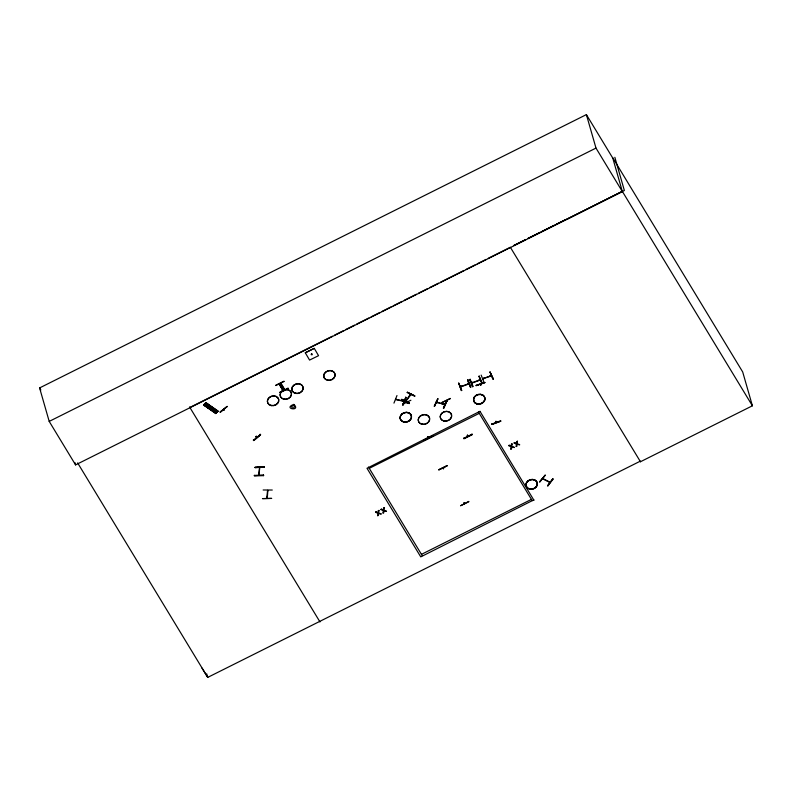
<?xml version="1.0" encoding="UTF-8"?>
<svg xmlns="http://www.w3.org/2000/svg" width="792" height="792" viewBox="0 0 792 792"><rect width="100%" height="100%" fill="white"/><g stroke="black" fill="none" stroke-linecap="round" stroke-linejoin="round"><path stroke-width="1.19" d="M263.548 475.636L254.39 475.913L254.351 475.289M271.607 498.386L262.449 498.604L271.616 498.425M406.959 402.742L406.613 402.346M463.993 502.702L464.538 503.791M467.27 435.828L467.706 436.392L467.211 435.303M255.064 467.666L264.261 466.973L254.994 467.359M259.479 467.627L258.806 475.349L259.806 467.537M263.558 475.675L263.508 474.962M267.795 491.089L267.538 490.387L266.825 497.96M267.854 490.377L267.3 498.069L267.201 496.901M272.28 490.03L263.142 489.991M401.792 399.277L401.613 399.861L409.197 403.603L409.405 402.94M376.16 511.711L378.13 512.84L378.259 510.662M381.516 509.028L383.486 510.167L383.615 507.979M509.296 445.153L511.276 446.292L511.394 444.104M514.652 442.481L516.622 443.609L516.75 441.431M377.655 515.533L378.398 515.483L378.526 513.266M383.011 512.86L383.754 512.81L383.882 510.592M510.8 448.985L511.543 448.925L511.672 446.718M516.146 446.312L516.899 446.252L517.028 444.035M381.091 513.82L378.725 513.028L378.923 510.325M386.447 511.147L384.07 510.355L384.268 507.652M514.226 447.272L511.86 446.48L512.058 443.777M519.582 444.589L517.216 443.807L517.414 441.104M377.735 515.81L377.942 513.067M383.09 513.137L383.298 510.394M510.88 449.262L511.087 446.52M516.226 446.589L516.433 443.847M550.232 482.288L542.688 478.497M410.434 394.693L410.424 395.307L410.078 394.614M410.573 395.188L410.86 394.06M223.661 409.454L224.245 409.692M224.522 409.791L223.968 409.306M255.935 436.531L256.895 437.095M256.954 437.263L256.192 436.243M461.192 386.803L461.142 386.06M471.656 382.892L480.289 379.744L480.14 379.249M472.527 382.19L472.408 382.536M479.358 379.536L479.635 380.289L479.308 379.714M482.675 378.774L483.744 378.675L482.783 379.022M483.734 378.715L483.546 378.071M491.495 375.834L490.604 376.22L490.327 375.596M255.054 467.557L264.221 467.28M279.447 383.863L283.457 390.238M283.071 390.733L279.15 384.011L283.081 390.743M458.746 383.08L461.281 390.634L461.687 390.179M473.062 386.308L469.775 379.615L470.171 379.18M470.27 379.447L472.695 386.714M481.16 375.101L484.041 382.477M393.951 403.118L396.98 395.545M395.673 398.742L395.604 399.584L403.96 401.366M403.346 401.277L403.375 400.366M403.306 401.217L403.257 400.425M402.613 404.762L403.178 405.138L406.207 397.525L405.652 397.158M434.273 406.207L437.917 398.742L434.303 406.177M434.669 406.237L437.827 398.673M444.084 404.504L444.005 403.653M444.688 404.643L436.342 401.93M443.847 408.355L447.015 400.782L443.372 408.256L446.52 400.445L446.203 401.049M205.227 403.435L217.404 411.929L205.346 403.138L217.562 411.682L217.929 411.236L215.711 413.602L203.663 404.811L205.95 402.702L218.127 411.206L205.712 402.623M216.127 413.196L204.267 404.375L216.434 412.889L216.028 413.295L203.544 405.098M217.394 411.929L205.375 403.187M491.327 375.943L482.843 378.675M406.039 400.168L405.613 401.217L410.603 393.921M406.336 400.811L406.306 400.307M410.325 394.96L410.939 394.703M407.326 402.841L406.94 402.277M446.193 400.99L446.896 401.485L446.54 400.821M428.125 437.115L428.482 437.788M428.442 437.719L427.947 436.62M468.032 436.323L467.676 435.659M464.132 503.128L464.825 503.474M464.825 503.653L464.092 503.059M204.059 404.494L216.434 412.889M205.672 402.989L217.85 411.484M480.982 384.892L480.328 384.358L480.883 384.655M496.079 422.443L495.96 421.195M496.376 422.334L496.129 421.631L496.346 422.265M407.335 392.228L414.949 395.97L407.355 392.208M405.831 401.415L410.949 394.614M405.92 401.336L405.95 400.623M539.56 481.823L545.223 475.19L539.857 481.744M539.867 481.942L545.144 475.111M549.311 482.249L549.292 481.516M552.677 478.705L553.182 479.2L547.519 485.823L552.737 478.754M446.163 400.881L446.51 401.277M281.507 386.902L281.784 387.367M282.487 387.11L282.081 386.437M214.602 412.444L216.681 410.365M496.089 421.621L495.921 422.334M468.636 383.08L468.904 383.605L460.36 386.734L460.221 386.239M490.436 375.893L491.258 375.101M220.028 411.949L227.205 406.464L220.295 412.157M227.136 406.375L220.364 412.246M256.034 436.877L256.331 436.243M253.757 440.55L260.588 434.758L253.747 440.54L253.331 439.976M407.118 392.505L414.701 396.238M460.38 386.694L460.281 386.13M468.923 383.932L460.37 387.011M436.481 402.415L436.461 401.871M550.054 482.526L542.589 478.804M640.075 461.281L640.381 461.785L752.4 405.791L742.698 371.963L612.592 157.479L622.363 191.585L75.577 464.894L49.203 421.403L39.6 387.932L586.387 114.612L612.77 158.103M49.203 421.403L595.99 148.094L586.387 114.612M189.872 407.444L332.432 336.194M334.64 335.085L343.481 330.67M345.688 329.561L354.529 325.146M356.737 324.037L368.894 317.958M371.102 316.859L379.942 312.434M382.16 311.335L391 306.91M393.208 305.811L402.049 301.386M404.257 300.287L416.414 294.208M418.622 293.109L427.462 288.684M429.68 287.585L438.52 283.16M440.728 282.061L463.934 270.458M466.142 269.349L474.982 264.934M477.2 263.825L486.041 259.41M488.248 258.301L510.345 247.252L640.461 461.746L640.154 461.241L207.732 677.388L202 668.092M539.976 232.442L527.908 238.481L624.363 190.496L614.849 157.301M542.173 231.343L554.251 225.314M556.439 224.215L565.221 219.829M293.782 404.375C282.388 408.702 301.128 411.751 294 404.455M468.171 383.793L468.032 383.298M533.828 499.871L420.75 556.875L366.993 468.27L480.081 411.266M375.527 512.018L376.24 511.988M378.338 510.939L379.002 510.602M380.883 509.345L381.595 509.315M383.694 508.266L384.348 507.929M508.672 445.47L509.385 445.441M511.474 444.391L512.137 444.055M514.028 442.797L514.731 442.758M516.829 441.708L517.493 441.382M378.616 513.543L381.17 514.097M383.962 510.87L386.526 511.424M511.751 446.995L514.315 447.549M517.107 444.322L519.661 444.866M402.623 404.316L410.899 400.237M441.946 402.475L450.232 398.396M450.4 398.653L442.075 402.554M424.126 439.619L424.423 440.263L432.699 436.174L432.402 435.531M463.676 438.154L463.973 438.808L472.25 434.709L471.953 434.075M447.025 465.726L438.738 469.814L447.133 465.805M447.015 465.736L438.857 469.884M443.639 468.656L443.292 468.072M468.864 501.742L460.538 505.761L468.735 501.405M275.675 385.258L283.972 381.2M275.844 385.536L284.11 381.447M280.061 392.654L288.347 388.595L279.853 392.327L288.09 388.05M305.276 352.747L314.266 348.361L318.552 355.677L309.573 360.063L305.306 352.816L314.266 348.361M468.082 379.942L470.963 387.09L470.478 387.268L467.607 380.13L468.082 379.952M482.298 383.209L479.051 376.19L481.853 383.12M490.05 372.052L493.376 379.111L492.891 379.279L489.931 371.864L493.367 379.091M479.467 376.081L478.982 376.259L481.783 383.12M482.773 378.744L491.307 375.626L491.05 375.091M471.755 383.14L480.388 379.992M476.111 385.744L484.833 382.556M484.872 382.675L475.992 385.457L484.783 382.368M491.782 423.71L492.03 424.383L500.742 421.186M492.02 424.373L500.742 421.195L500.504 420.522M280.913 383.14L284.902 389.822M280.556 383.298L284.377 389.783M468.864 383.595L468.854 383.09M281.695 387.407L282.615 386.961M467.716 380.051L470.398 386.991M446.45 400.742L447.015 400.792M428.145 437.927L427.799 437.253M255.083 467.24L264.261 466.983M406.969 403.009L406.652 402.415M395.693 399.287L404.267 401.099M436.135 402.168L444.807 404.583M480.605 385.031L480.378 384.486M514.107 443.075L516.513 444.124M508.751 445.748L511.167 446.797M380.962 509.622L383.377 510.672M375.606 512.305L378.022 513.355M256.549 437.382L256.123 437.016M224.146 409.989L223.73 409.513M203.663 404.811L215.988 413.335M547.935 486.021L552.796 478.942M260.588 434.758L260.172 434.194M282.338 386.496L281.417 386.942M443.411 468.171L443.579 468.468M260.32 434.511L253.44 440.223M480.774 384.338L480.952 384.932M752.4 405.791L622.284 191.308L566.399 219.562M595.99 148.094L622.363 191.585M480.2 411.682L533.947 500.287M189.565 406.949L319.978 621.938M39.6 387.932L40.857 390.001M77.626 462.894L207.732 677.388L206.712 673.824M443.352 468.884L442.995 468.379M469.814 379.576L472.666 386.763M461.34 386.654L460.894 385.912M500.593 420.819L491.901 424.047M543.431 478.566L543.253 478.804M532.224 500.673L478.477 412.068M531.442 499.376L421.443 554.36M490.436 375.309L490.525 376.19L490.377 375.418M480.239 379.219L480.18 379.734L480.021 379.21M479.259 413.355L369.27 468.339M467.973 383.407L468.122 384.179M467.627 435.194L467.765 435.679L467.498 435.164M444.124 403.593L443.946 403.772M437.065 402.009L437.233 402.871M428.076 436.649L428.165 437.164M427.66 436.768L427.749 437.362M405.811 400.138L405.989 400.643M422.235 555.647L368.478 467.052M211.345 406.543L209.266 408.632M210.108 405.682L208.029 407.761M209.009 404.92L206.93 406.999M207.771 404.059L205.692 406.138M206.95 403.484L204.871 405.563M74.923 462.587L75.577 464.894M254.41 475.507L263.568 475.259L254.41 475.507M401.851 399.455L409.424 403.237L401.851 399.455M291.456 406.345L292.288 408.098L293.911 407.821L294.575 406.494L293.614 405.464L291.456 406.345M458.806 383.269L461.637 390.466L458.806 383.269M405.771 397.376L402.692 405.039L405.801 397.406M311.474 353.885L311.177 354.638L312.028 354.816L312.325 354.073L311.474 353.885M525.71 239.58L513.642 245.609L525.73 239.6M432.482 435.788L424.205 439.897L432.501 435.828M472.042 434.333L463.756 438.431L472.042 434.333M271.26 405.643A5.782 4.782 -16 0 0 278.725 399.495A5.782 4.782 -16 0 0 269.359 397.574A5.782 4.782 -16 0 0 271.26 405.643M271.201 405.405A5.762 4.762 -16 0 0 278.635 399.287A5.762 4.762 -16 0 0 269.32 397.366A5.762 4.762 -16 0 0 271.201 405.405M283.972 399.267A5.782 4.782 -16 0 0 291.436 393.119A5.782 4.782 -16 0 0 282.081 391.198A5.782 4.782 -16 0 0 283.972 399.267M283.922 399.049A5.762 4.762 -16 0 0 291.357 392.921A5.762 4.762 -16 0 0 282.031 391.01A5.762 4.762 -16 0 0 283.922 399.049M403.989 422.116A5.801 4.792 -16 0 0 411.474 415.958A5.801 4.792 -16 0 0 402.088 414.028A5.801 4.792 -16 0 0 403.989 422.116M403.94 421.888A5.772 4.772 -16 0 0 411.385 415.75A5.772 4.772 -16 0 0 402.039 413.83A5.772 4.772 -16 0 0 403.94 421.888M403.95 421.997A5.811 4.801 -16 0 0 411.444 415.82A5.811 4.801 -16 0 0 402.049 413.889A5.811 4.801 -16 0 0 403.95 421.997M529.838 489.139A5.782 4.782 -16 0 0 537.313 482.991A5.782 4.782 -16 0 0 527.947 481.071A5.782 4.782 -16 0 0 529.838 489.139A5.772 4.772 -16 0 0 537.303 483.001A5.772 4.772 -16 0 0 527.957 481.081A5.772 4.772 -16 0 0 529.848 489.139M529.789 488.931A5.772 4.772 -16 0 0 537.243 482.803A5.772 4.772 -16 0 0 527.898 480.883A5.772 4.772 -16 0 0 529.789 488.931M295.663 393.446A5.782 4.782 -16 0 0 303.128 387.298A5.782 4.782 -16 0 0 293.773 385.377A5.782 4.782 -16 0 0 295.663 393.446M295.614 393.208A5.762 4.762 -16 0 0 303.049 387.08A5.762 4.762 -16 0 0 293.723 385.169A5.762 4.762 -16 0 0 295.614 393.208M422.106 424.304A5.801 4.792 -16 0 0 429.581 418.136A5.801 4.792 -16 0 0 420.205 416.216A5.801 4.792 -16 0 0 422.106 424.304M422.057 424.175A5.811 4.801 -16 0 0 429.561 418.008A5.811 4.801 -16 0 0 420.156 416.077A5.811 4.801 -16 0 0 422.057 424.175M444.094 421.067A5.801 4.792 -16 0 0 451.569 414.909A5.801 4.792 -16 0 0 442.193 412.978A5.801 4.792 -16 0 0 444.094 421.067M444.055 420.968A5.811 4.801 -16 0 0 451.549 414.79A5.811 4.801 -16 0 0 442.154 412.86A5.811 4.801 -16 0 0 444.055 420.968M327.591 380.299A5.782 4.782 -16 0 0 335.056 374.151A5.782 4.782 -16 0 0 325.7 372.22A5.782 4.782 -16 0 0 327.591 380.299M327.542 380.071A5.762 4.762 -16 0 0 334.976 373.953A5.762 4.762 -16 0 0 325.651 372.032A5.762 4.762 -16 0 0 327.542 380.071M476.705 403.831A5.801 4.792 -16 0 0 484.971 398.465A5.801 4.792 -16 0 0 476.081 395.495A5.801 4.792 -16 0 0 476.705 403.831A5.801 4.792 -16 0 0 484.971 398.485A5.801 4.792 -16 0 0 476.081 395.515A5.801 4.792 -16 0 0 476.715 403.851M476.665 403.603A5.762 4.762 -16 0 0 484.872 398.277A5.762 4.762 -16 0 0 476.042 395.317A5.762 4.762 -16 0 0 476.665 403.603"/></g></svg>
